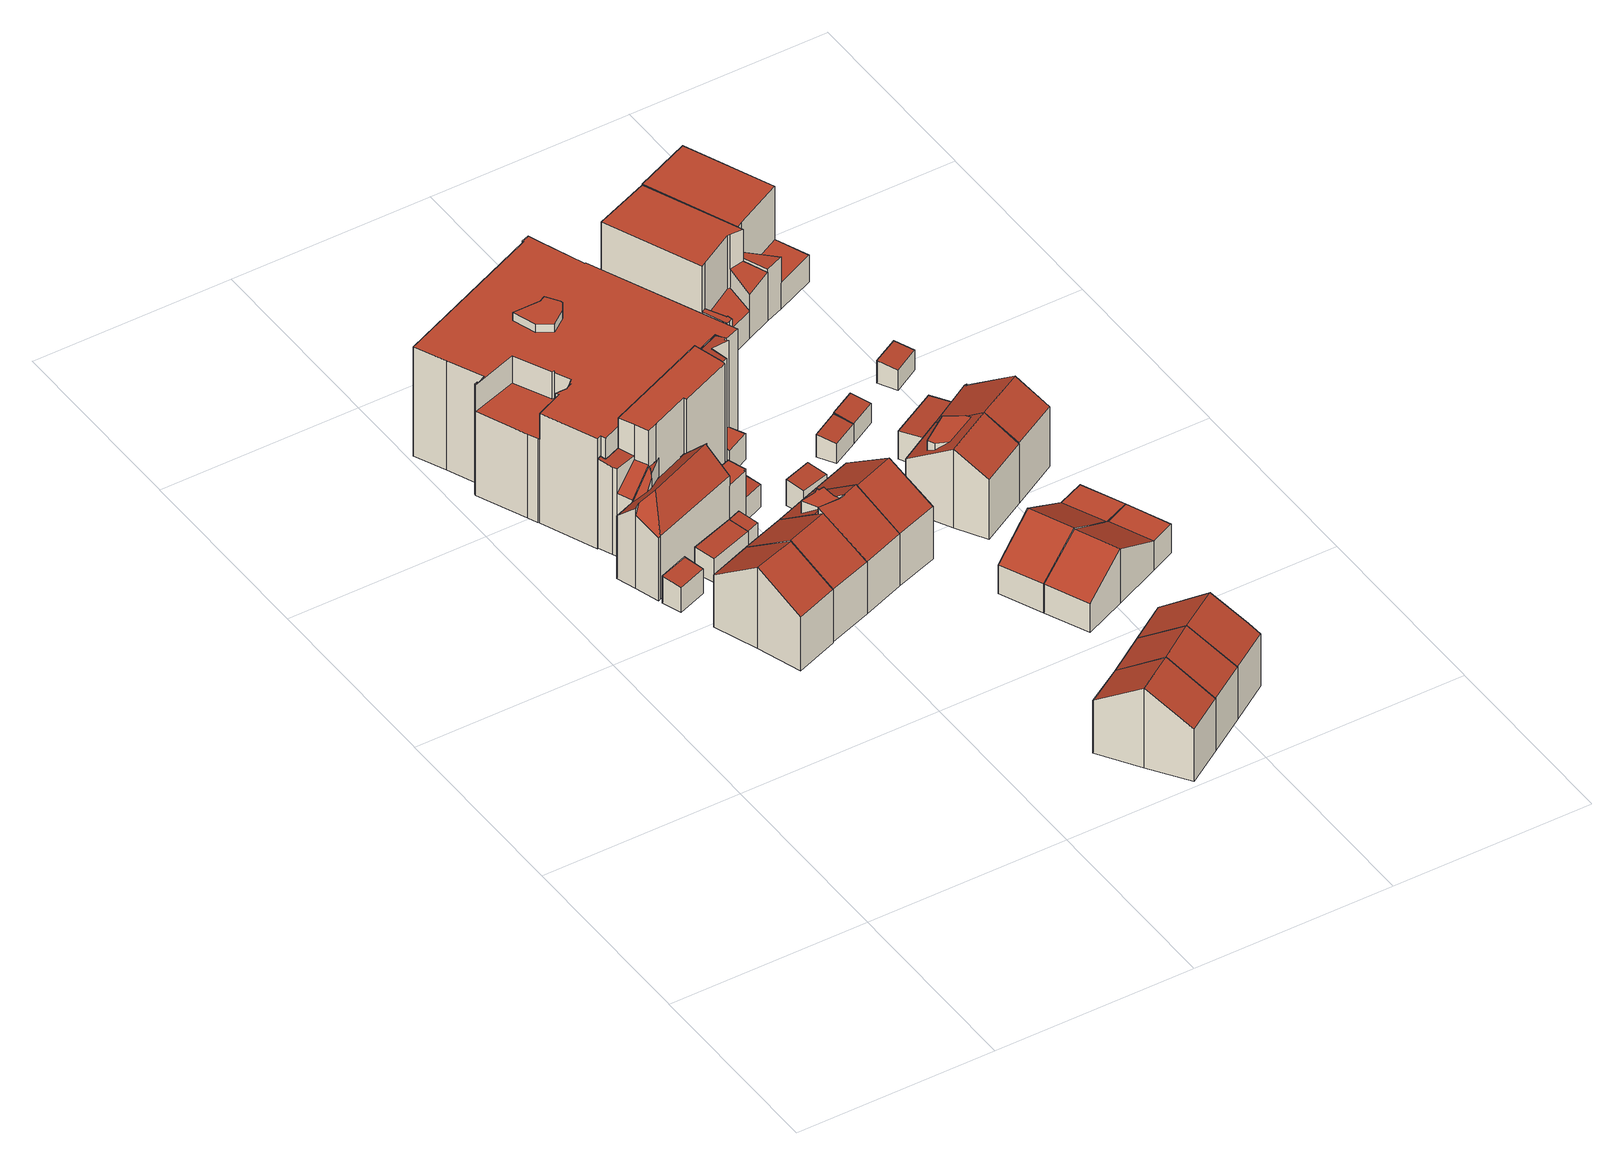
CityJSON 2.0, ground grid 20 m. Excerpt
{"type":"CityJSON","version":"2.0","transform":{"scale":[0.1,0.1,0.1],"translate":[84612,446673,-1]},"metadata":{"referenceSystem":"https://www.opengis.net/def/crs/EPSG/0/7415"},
"CityObjects":{
"building1":{"type":"Building","attributes":{"b3_dak_type":"horizontal","b3_h_dak_50p":2.84,"b3_h_dak_70p":2.93,"b3_h_dak_max":3.11,"b3_h_dak_min":2.55,"b3_h_maaiveld":-0.027,"b3_kas_warenhuis":false,"b3_mutatie_ahn3_ahn4":false,"b3_opp_buitenmuur":29.43,"b3_opp_dak_plat":0,"b3_opp_dak_schuin":6.21,"b3_opp_grond":6.12,"b3_opp_scheidingsmuur":0,"b3_reconstructie_onvolledig":false,"b3_rmse_lod12":0.132,"b3_rmse_lod13":0.132,"b3_rmse_lod22":0.0399,"b3_val3dity_lod12":"[]","b3_val3dity_lod13":"[]","b3_val3dity_lod22":"[]","b3_volume_lod12":18.17,"b3_volume_lod13":18.17,"b3_volume_lod22":17.81,"geconstateerd":false,"oorspronkelijkbouwjaar":1981,"status":"Pand in gebruik"},"children":["building1-1"]},
"building1-1":{"type":"BuildingPart","parents":["building1"],"geometry":[{"type":"Solid","lod":"2.2","boundaries":[[[[0,1,2,3]],[[4,0,3,5]],[[5,3,2,6]],[[6,2,1,7]],[[7,1,0,4]],[[7,4,5,6]]]],"semantics":{"surfaces":[{"type":"GroundSurface"},{"type":"WallSurface","on_footprint_edge":true},{"type":"RoofSurface"}],"values":[[0,1,1,1,1,2]]}}]},
"building2":{"type":"Building","attributes":{"b3_bag_bag_overlap":0,"b3_bouwlagen":3,"b3_dak_type":"slanted","b3_h_dak_50p":7.57,"b3_h_dak_70p":8.14,"b3_h_dak_max":9.09,"b3_h_dak_min":5.93,"b3_h_maaiveld":0.071,"b3_kas_warenhuis":false,"b3_mutatie_ahn3_ahn4":false,"b3_opp_buitenmuur":124.84,"b3_opp_dak_plat":0,"b3_opp_dak_schuin":51.35,"b3_opp_grond":42.89,"b3_opp_scheidingsmuur":68.39,"b3_reconstructie_onvolledig":false,"b3_rmse_lod12":1.04,"b3_rmse_lod13":1.04,"b3_rmse_lod22":0.0276,"b3_val3dity_lod12":"[]","b3_val3dity_lod13":"[]","b3_val3dity_lod22":"[]","b3_volume_lod12":345.01,"b3_volume_lod13":345.01,"b3_volume_lod22":319.09,"geconstateerd":false,"oorspronkelijkbouwjaar":1981,"status":"Pand in gebruik"},"children":["building2-1"]},
"building2-1":{"type":"BuildingPart","parents":["building2"],"geometry":[{"type":"Solid","lod":"2.2","boundaries":[[[[8,9,10,11,12,13]],[[14,11,10,15]],[[16,12,11,14]],[[17,8,13,18]],[[18,13,12,16]],[[19,9,8,17]],[[15,10,9,19]],[[19,17,18,16]],[[15,19,16,14]]]],"semantics":{"surfaces":[{"type":"GroundSurface"},{"type":"WallSurface","on_footprint_edge":true},{"type":"RoofSurface"}],"values":[[0,1,1,1,1,1,1,2,2]]}}]},
"building3":{"type":"Building","attributes":{"b3_bag_bag_overlap":0,"b3_dak_type":"horizontal","b3_h_dak_50p":2.93,"b3_h_dak_70p":2.99,"b3_h_dak_max":3.15,"b3_h_dak_min":2.62,"b3_h_maaiveld":0.206,"b3_kas_warenhuis":false,"b3_mutatie_ahn3_ahn4":false,"b3_opp_buitenmuur":30.9,"b3_opp_dak_plat":0,"b3_opp_dak_schuin":9.4,"b3_opp_grond":9.27,"b3_opp_scheidingsmuur":5.38,"b3_reconstructie_onvolledig":false,"b3_rmse_lod12":0.117,"b3_rmse_lod13":0.117,"b3_rmse_lod22":0.0341,"b3_val3dity_lod12":"[]","b3_val3dity_lod13":"[]","b3_val3dity_lod22":"[]","b3_volume_lod12":25.87,"b3_volume_lod13":25.87,"b3_volume_lod22":25.34,"geconstateerd":false,"oorspronkelijkbouwjaar":1981,"status":"Pand in gebruik"},"children":["building3-1"]},
"building3-1":{"type":"BuildingPart","parents":["building3"],"geometry":[{"type":"Solid","lod":"2.2","boundaries":[[[[20,21,22,23]],[[24,22,21,25]],[[26,23,22,24]],[[27,20,23,26]],[[25,21,20,27]],[[25,27,26,24]]]],"semantics":{"surfaces":[{"type":"GroundSurface"},{"type":"WallSurface","on_footprint_edge":true},{"type":"RoofSurface"}],"values":[[0,1,1,1,1,2]]}}]},
"building4":{"type":"Building","attributes":{"b3_bag_bag_overlap":0,"b3_bouwlagen":3,"b3_dak_type":"slanted","b3_h_dak_50p":8.06,"b3_h_dak_70p":8.54,"b3_h_dak_max":9.32,"b3_h_dak_min":2.54,"b3_h_maaiveld":-0.029,"b3_kas_warenhuis":false,"b3_mutatie_ahn3_ahn4":false,"b3_opp_buitenmuur":207.59,"b3_opp_dak_plat":6.29,"b3_opp_dak_schuin":69.65,"b3_opp_grond":55.91,"b3_opp_scheidingsmuur":59.97,"b3_reconstructie_onvolledig":false,"b3_rmse_lod12":1.95,"b3_rmse_lod13":1.11,"b3_rmse_lod22":0.137,"b3_val3dity_lod12":"[]","b3_val3dity_lod13":"[]","b3_val3dity_lod22":"[]","b3_volume_lod12":476,"b3_volume_lod13":455.23,"b3_volume_lod22":420.57,"geconstateerd":false,"oorspronkelijkbouwjaar":1900,"status":"Pand in gebruik"},"children":["building4-1"]},
"building4-1":{"type":"BuildingPart","parents":["building4"],"geometry":[{"type":"Solid","lod":"2.2","boundaries":[[[[28,29,30,31,32,33,34,35,36,37,38,39,40,41,42,43,44,45,46,47]],[[48,47,46,49]],[[50,32,31,51]],[[52,44,43,53]],[[54,45,44,52]],[[55,51,31,30,56]],[[49,46,45,54,57]],[[57,54,58]],[[59,41,40,60]],[[61,42,41,59]],[[62,38,37,63]],[[63,37,36,64]],[[60,40,39,65,66]],[[67,33,32,50]],[[66,65,64,68]],[[69,70,71]],[[72,28,47,48]],[[53,43,42,61,73]],[[56,30,29,74]],[[75,69,76]],[[77,78,34,33,67]],[[68,64,36,35,79]],[[65,39,38,62]],[[70,69,75,51,55]],[[79,35,34,78]],[[80,81,78,77]],[[74,29,28,72]],[[73,61,81,80]],[[53,82,58,54,52]],[[65,62,63,64]],[[70,55,56,74,71]],[[82,80,77,67,50,51,75,76,48,49,57,58]],[[74,72,48,76,69,71]],[[73,80,82,53]],[[81,61,59,60,66,68,79,78]]]],"semantics":{"surfaces":[{"type":"GroundSurface"},{"type":"WallSurface","on_footprint_edge":true},{"type":"WallSurface","on_footprint_edge":false},{"type":"RoofSurface"}],"values":[[0,1,1,1,1,1,1,2,1,1,1,1,1,1,2,2,1,1,1,2,1,1,1,2,1,2,1,2,3,3,3,3,3,3,3]]}}]},
"building5":{"type":"Building","attributes":{"b3_bag_bag_overlap":0,"b3_bouwlagen":3,"b3_dak_type":"slanted","b3_h_dak_50p":7.54,"b3_h_dak_70p":8.18,"b3_h_dak_max":9.08,"b3_h_dak_min":5.89,"b3_h_maaiveld":0.188,"b3_kas_warenhuis":false,"b3_mutatie_ahn3_ahn4":false,"b3_opp_buitenmuur":53.07,"b3_opp_dak_plat":0,"b3_opp_dak_schuin":51.39,"b3_opp_grond":42.9,"b3_opp_scheidingsmuur":136.67,"b3_reconstructie_onvolledig":false,"b3_rmse_lod12":1.02,"b3_rmse_lod13":1.02,"b3_rmse_lod22":0.0283,"b3_val3dity_lod12":"[]","b3_val3dity_lod13":"[]","b3_val3dity_lod22":"[]","b3_volume_lod12":340.25,"b3_volume_lod13":340.25,"b3_volume_lod22":313.79,"geconstateerd":false,"oorspronkelijkbouwjaar":1981,"status":"Pand in gebruik"},"children":["building5-1"]},
"building5-1":{"type":"BuildingPart","parents":["building5"],"geometry":[{"type":"Solid","lod":"2.2","boundaries":[[[[83,84,85,86,87,88]],[[15,86,85,89]],[[90,87,86,15]],[[91,83,88,17]],[[17,88,87,90]],[[89,85,84,92]],[[92,84,83,91]],[[89,92,90,15]],[[92,91,17,90]]]],"semantics":{"surfaces":[{"type":"GroundSurface"},{"type":"WallSurface","on_footprint_edge":true},{"type":"RoofSurface"}],"values":[[0,1,1,1,1,1,1,2,2]]}}]},
"building6":{"type":"Building","attributes":{"b3_bag_bag_overlap":0,"b3_dak_type":"horizontal","b3_h_dak_50p":2.93,"b3_h_dak_70p":2.99,"b3_h_dak_max":3.2,"b3_h_dak_min":2.79,"b3_h_maaiveld":0.223,"b3_kas_warenhuis":false,"b3_mutatie_ahn3_ahn4":false,"b3_opp_buitenmuur":13.23,"b3_opp_dak_plat":0,"b3_opp_dak_schuin":2.88,"b3_opp_grond":2.84,"b3_opp_scheidingsmuur":5.38,"b3_reconstructie_onvolledig":false,"b3_rmse_lod12":0.119,"b3_rmse_lod13":0.119,"b3_rmse_lod22":0.0457,"b3_val3dity_lod12":"[]","b3_val3dity_lod13":"[]","b3_val3dity_lod22":"[]","b3_volume_lod12":7.91,"b3_volume_lod13":7.91,"b3_volume_lod22":7.73,"geconstateerd":false,"oorspronkelijkbouwjaar":1981,"status":"Pand in gebruik"},"children":["building6-1"]},
"building6-1":{"type":"BuildingPart","parents":["building6"],"geometry":[{"type":"Solid","lod":"2.2","boundaries":[[[[93,94,21,20]],[[25,21,94,95]],[[27,20,21,25]],[[96,93,20,27]],[[95,94,93,96]],[[95,96,27,25]]]],"semantics":{"surfaces":[{"type":"GroundSurface"},{"type":"WallSurface","on_footprint_edge":true},{"type":"RoofSurface"}],"values":[[0,1,1,1,1,2]]}}]},
"building7":{"type":"Building","attributes":{"b3_bag_bag_overlap":0,"b3_bouwlagen":4,"b3_dak_type":"slanted","b3_h_dak_50p":13.12,"b3_h_dak_70p":13.13,"b3_h_dak_max":13.37,"b3_h_dak_min":2.74,"b3_h_maaiveld":0.141,"b3_kas_warenhuis":false,"b3_mutatie_ahn3_ahn4":false,"b3_opp_buitenmuur":237.88,"b3_opp_dak_plat":37,"b3_opp_dak_schuin":20.31,"b3_opp_grond":54.66,"b3_opp_scheidingsmuur":276.56,"b3_reconstructie_onvolledig":false,"b3_rmse_lod12":3.08,"b3_rmse_lod13":0.514,"b3_rmse_lod22":0.259,"b3_val3dity_lod12":"[]","b3_val3dity_lod13":"[]","b3_val3dity_lod22":"[]","b3_volume_lod12":710.31,"b3_volume_lod13":635.54,"b3_volume_lod22":630.47,"geconstateerd":false,"oorspronkelijkbouwjaar":2006,"status":"Pand in gebruik"},"children":["building7-1"]},
"building7-1":{"type":"BuildingPart","parents":["building7"],"geometry":[{"type":"Solid","lod":"2.2","boundaries":[[[[97,98,99,100,101,102,103,104,105,106,107,108,109,110,111,112,113,114,115,116,117]],[[118,98,97,119,120]],[[120,119,121,122]],[[123,104,103,124]],[[125,113,112,126]],[[127,114,113,125]],[[128,102,101,129]],[[130,105,104,123]],[[131,124,103,102,128]],[[129,101,100,132]],[[122,121,133,134]],[[126,112,111,135]],[[136,108,107,137]],[[138,109,108,136]],[[134,133,115,114,127]],[[139,106,105,130,140]],[[140,130,141,142]],[[137,107,106,139]],[[143,135,111,110,144,145]],[[132,100,99,146]],[[119,97,117,147]],[[147,117,116,148]],[[149,118,135,143]],[[146,99,98,118,149]],[[148,116,115,133]],[[144,110,109,138]],[[145,144,142,150]],[[150,142,141,124,131]],[[135,118,120,122,134,127,125,126]],[[148,133,121,119,147]],[[150,131,128,129,132,146,149,143,145]],[[142,144,138,136,137,139,140]],[[124,141,130,123]]]],"semantics":{"surfaces":[{"type":"GroundSurface"},{"type":"WallSurface","on_footprint_edge":true},{"type":"WallSurface","on_footprint_edge":false},{"type":"RoofSurface"}],"values":[[0,1,2,1,1,1,1,1,1,1,2,1,1,1,1,1,2,1,1,1,1,1,2,1,1,1,2,2,3,3,3,3,3]]}}]},
"building8":{"type":"Building","attributes":{"b3_bag_bag_overlap":0,"b3_bouwlagen":4,"b3_dak_type":"multiple horizontal","b3_h_dak_50p":12.18,"b3_h_dak_70p":12.21,"b3_h_dak_max":14.67,"b3_h_dak_min":2.91,"b3_h_maaiveld":-0.004,"b3_kas_warenhuis":false,"b3_mutatie_ahn3_ahn4":false,"b3_opp_buitenmuur":762.44,"b3_opp_dak_plat":407.54,"b3_opp_dak_schuin":6.47,"b3_opp_grond":401.85,"b3_opp_scheidingsmuur":343.03,"b3_reconstructie_onvolledig":false,"b3_rmse_lod12":2.25,"b3_rmse_lod13":0.853,"b3_rmse_lod22":0.231,"b3_val3dity_lod12":"[]","b3_val3dity_lod13":"[]","b3_val3dity_lod22":"[]","b3_volume_lod12":4906.71,"b3_volume_lod13":4665.18,"b3_volume_lod22":4548.63,"geconstateerd":false,"oorspronkelijkbouwjaar":2006,"status":"Pand in gebruik"},"children":["building8-1"]},
"building8-1":{"type":"BuildingPart","parents":["building8"],"geometry":[{"type":"Solid","lod":"2.2","boundaries":[[[[151,152,153,154,155,156,157,158,159,160,161,162,163,164,165,166,167,168,169,170,171,172,173,174,175,176,177,178,179,180,181]],[[182,167,166,183]],[[184,160,159,185]],[[185,159,158,186]],[[187,168,167,182]],[[188,189,190,191]],[[192,193,194,195]],[[196,156,155,197]],[[183,166,165,198]],[[195,194,199,200,201]],[[202,180,179,203]],[[204,205,181,180,202]],[[201,200,173,172,206]],[[207,208,175,174,209]],[[210,169,168,187]],[[211,170,169,210]],[[212,163,162,213]],[[214,215,161,160,184]],[[216,217,218]],[[219,220,218]],[[221,217,216,222,223]],[[217,221,224]],[[225,226,227]],[[228,229,230,231]],[[232,220,219,226,225]],[[233,153,152,234,235]],[[235,234,236,237]],[[213,162,161,215]],[[223,222,238,239]],[[239,238,215,214]],[[240,241,229,228]],[[242,154,153,233]],[[198,165,164,189,188]],[[243,244,199,194]],[[245,246,244,243]],[[247,242,193,192]],[[248,249,250,251]],[[252,253,249,248]],[[254,255,256,257]],[[257,256,205,204]],[[258,151,181,205]],[[259,178,177,260,261]],[[203,179,178,259]],[[261,260,255,254]],[[262,263,264,265]],[[191,190,263,262]],[[266,267,268,269]],[[265,264,220,232]],[[197,155,154,242,247]],[[269,268,241,240]],[[270,271,272,246,245]],[[246,272,273,274]],[[251,250,271,270]],[[275,276,253,252]],[[277,278,276,275]],[[279,280,278,277]],[[237,236,280,279]],[[281,282,283,284]],[[284,283,285,286]],[[286,285,267,266]],[[287,157,156,196]],[[186,158,157,287]],[[231,230,282,281]],[[209,174,173,200]],[[274,273,208,207]],[[288,176,175,208]],[[260,177,176,288]],[[206,172,171,289]],[[289,171,170,211]],[[234,152,151,258]],[[189,164,163,212]],[[226,219,218,217,224,227]],[[261,254,257,204,202,203,259]],[[237,279,277,275,252,248,251,270,245,243,194,193,242,233,235]],[[231,281,284,286,266,269,240,228]],[[274,207,209,200,199,244,246]],[[289,211,210,187,182,183,198,188,191,262,265,232,225,227,224,221,223,239,214,184,185,186,287,196,197,247,192,195,201,206],[282,230,229,241,268,267,285,283]],[[234,258,205,256,255,260,288,208,273,272,271,250,249,253,276,278,280,236]],[[189,212,213,215,238,222,216,218,220,264,263,190]]]],"semantics":{"surfaces":[{"type":"GroundSurface"},{"type":"WallSurface","on_footprint_edge":true},{"type":"WallSurface","on_footprint_edge":false},{"type":"RoofSurface"}],"values":[[0,1,1,1,1,2,2,1,1,2,1,1,1,1,1,1,1,1,2,2,2,2,2,2,2,1,2,1,2,2,2,1,1,2,2,2,2,2,2,2,1,1,1,2,2,2,2,2,1,2,2,2,2,2,2,2,2,2,2,2,1,1,2,1,2,1,1,1,1,1,1,3,3,3,3,3,3,3,3]]}}]},
"building9":{"type":"Building","attributes":{"b3_bag_bag_overlap":0,"b3_bouwlagen":3,"b3_dak_type":"slanted","b3_h_dak_50p":7.76,"b3_h_dak_70p":8.46,"b3_h_dak_max":9.08,"b3_h_dak_min":5.94,"b3_h_maaiveld":0.182,"b3_kas_warenhuis":false,"b3_mutatie_ahn3_ahn4":false,"b3_opp_buitenmuur":61.78,"b3_opp_dak_plat":5.97,"b3_opp_dak_schuin":51.14,"b3_opp_grond":42.9,"b3_opp_scheidingsmuur":136.28,"b3_reconstructie_onvolledig":false,"b3_rmse_lod12":1.19,"b3_rmse_lod13":1.19,"b3_rmse_lod22":0.0677,"b3_val3dity_lod12":"[]","b3_val3dity_lod13":"[]","b3_val3dity_lod22":"[]","b3_volume_lod12":354.42,"b3_volume_lod13":354.42,"b3_volume_lod22":316.72,"geconstateerd":false,"oorspronkelijkbouwjaar":1981,"status":"Pand in gebruik"},"children":["building9-1"]},
"building9-1":{"type":"BuildingPart","parents":["building9"],"geometry":[{"type":"Solid","lod":"2.2","boundaries":[[[[85,290,291,83,292,293,294]],[[89,85,294,295]],[[295,294,293,296]],[[297,292,83,91]],[[298,299,300,301]],[[302,303,299,298]],[[91,83,291,304]],[[296,293,292,297]],[[301,300,305,306]],[[306,305,307,308]],[[308,307,309]],[[310,311,312]],[[313,314,312]],[[304,291,290,315]],[[311,310,303,302]],[[316,317,315,318]],[[314,313,317,316]],[[318,315,290,85,89]],[[303,310,312,314,296,297,91,304,309,307,305,300,299]],[[317,313,312,311,302,298,301,306,308,309,304,315]],[[318,89,295,296,314,316]]]],"semantics":{"surfaces":[{"type":"GroundSurface"},{"type":"WallSurface","on_footprint_edge":true},{"type":"WallSurface","on_footprint_edge":false},{"type":"RoofSurface"}],"values":[[0,1,1,1,2,2,1,1,2,2,2,2,2,1,2,2,2,1,3,3,3]]}}]},
"building10":{"type":"Building","attributes":{"b3_bag_bag_overlap":0,"b3_bouwlagen":3,"b3_dak_type":"slanted","b3_h_dak_50p":7.57,"b3_h_dak_70p":8.15,"b3_h_dak_max":9.03,"b3_h_dak_min":5.94,"b3_h_maaiveld":0.228,"b3_kas_warenhuis":false,"b3_mutatie_ahn3_ahn4":false,"b3_opp_buitenmuur":51.74,"b3_opp_dak_plat":0,"b3_opp_dak_schuin":50.25,"b3_opp_grond":42.1,"b3_opp_scheidingsmuur":135.78,"b3_reconstructie_onvolledig":false,"b3_rmse_lod12":1.02,"b3_rmse_lod13":1.02,"b3_rmse_lod22":0.0243,"b3_val3dity_lod12":"[]","b3_val3dity_lod13":"[]","b3_val3dity_lod22":"[]","b3_volume_lod12":331.34,"b3_volume_lod13":331.34,"b3_volume_lod22":305.72,"geconstateerd":false,"oorspronkelijkbouwjaar":1981,"status":"Pand in gebruik"},"children":["building10-1"]},
"building10-1":{"type":"BuildingPart","parents":["building10"],"geometry":[{"type":"Solid","lod":"2.2","boundaries":[[[[319,320,321,322,323,324]],[[325,321,320,326]],[[327,322,321,325]],[[328,324,323,329]],[[329,323,322,327]],[[330,319,324,328]],[[326,320,319,330]],[[330,328,329,327]],[[326,330,327,325]]]],"semantics":{"surfaces":[{"type":"GroundSurface"},{"type":"WallSurface","on_footprint_edge":true},{"type":"RoofSurface"}],"values":[[0,1,1,1,1,1,1,2,2]]}}]},
"building11":{"type":"Building","attributes":{"b3_bag_bag_overlap":0,"b3_bouwlagen":3,"b3_dak_type":"slanted","b3_h_dak_50p":7.55,"b3_h_dak_70p":8.17,"b3_h_dak_max":9.03,"b3_h_dak_min":5.93,"b3_h_maaiveld":0.23,"b3_kas_warenhuis":false,"b3_mutatie_ahn3_ahn4":false,"b3_opp_buitenmuur":51.74,"b3_opp_dak_plat":0,"b3_opp_dak_schuin":50.24,"b3_opp_grond":42.1,"b3_opp_scheidingsmuur":135.71,"b3_reconstructie_onvolledig":false,"b3_rmse_lod12":1.01,"b3_rmse_lod13":1.01,"b3_rmse_lod22":0.0244,"b3_val3dity_lod12":"[]","b3_val3dity_lod13":"[]","b3_val3dity_lod22":"[]","b3_volume_lod12":330.17,"b3_volume_lod13":330.17,"b3_volume_lod22":305.59,"geconstateerd":false,"oorspronkelijkbouwjaar":1981,"status":"Pand in gebruik"},"children":["building11-1"]},
"building11-1":{"type":"BuildingPart","parents":["building11"],"geometry":[{"type":"Solid","lod":"2.2","boundaries":[[[[331,332,333,320,319,324]],[[326,320,333,334]],[[330,319,320,326]],[[335,331,324,328]],[[328,324,319,330]],[[336,332,331,335]],[[334,333,332,336]],[[336,335,328,330]],[[334,336,330,326]]]],"semantics":{"surfaces":[{"type":"GroundSurface"},{"type":"WallSurface","on_footprint_edge":true},{"type":"RoofSurface"}],"values":[[0,1,1,1,1,1,1,2,2]]}}]},
"building12":{"type":"Building","attributes":{"b3_bag_bag_overlap":0,"b3_bouwlagen":3,"b3_dak_type":"slanted","b3_h_dak_50p":7.56,"b3_h_dak_70p":8.19,"b3_h_dak_max":9.05,"b3_h_dak_min":5.89,"b3_h_maaiveld":0.221,"b3_kas_warenhuis":false,"b3_mutatie_ahn3_ahn4":false,"b3_opp_buitenmuur":120.8,"b3_opp_dak_plat":0,"b3_opp_dak_schuin":51.52,"b3_opp_grond":43,"b3_opp_scheidingsmuur":68,"b3_reconstructie_onvolledig":false,"b3_rmse_lod12":1.04,"b3_rmse_lod13":1.04,"b3_rmse_lod22":0.0275,"b3_val3dity_lod12":"[]","b3_val3dity_lod13":"[]","b3_val3dity_lod22":"[]","b3_volume_lod12":338.7,"b3_volume_lod13":338.7,"b3_volume_lod22":312.88,"geconstateerd":false,"oorspronkelijkbouwjaar":1981,"status":"Pand in gebruik"},"children":["building12-1"]},
"building12-1":{"type":"BuildingPart","parents":["building12"],"geometry":[{"type":"Solid","lod":"2.2","boundaries":[[[[337,338,339,294,340,292]],[[295,294,339,341]],[[341,339,338,342]],[[343,337,292,297]],[[344,340,294,295]],[[297,292,340,344]],[[342,338,337,343]],[[344,295,341,342]],[[342,343,297,344]]]],"semantics":{"surfaces":[{"type":"GroundSurface"},{"type":"WallSurface","on_footprint_edge":true},{"type":"RoofSurface"}],"values":[[0,1,1,1,1,1,1,2,2]]}}]},
"building13":{"type":"Building","attributes":{"b3_dak_type":"horizontal","b3_h_dak_50p":2.87,"b3_h_dak_70p":2.93,"b3_h_dak_max":3.06,"b3_h_dak_min":2.71,"b3_h_maaiveld":0.199,"b3_kas_warenhuis":false,"b3_mutatie_ahn3_ahn4":false,"b3_opp_buitenmuur":26.92,"b3_opp_dak_plat":0,"b3_opp_dak_schuin":6.01,"b3_opp_grond":5.94,"b3_opp_scheidingsmuur":0,"b3_reconstructie_onvolledig":false,"b3_rmse_lod12":0.111,"b3_rmse_lod13":0.111,"b3_rmse_lod22":0.027,"b3_val3dity_lod12":"[]","b3_val3dity_lod13":"[]","b3_val3dity_lod22":"[]","b3_volume_lod12":16.35,"b3_volume_lod13":16.35,"b3_volume_lod22":16.06,"geconstateerd":false,"oorspronkelijkbouwjaar":1981,"status":"Pand in gebruik"},"children":["building13-1"]},
"building13-1":{"type":"BuildingPart","parents":["building13"],"geometry":[{"type":"Solid","lod":"2.2","boundaries":[[[[345,346,347,348]],[[349,345,348,350]],[[350,348,347,351]],[[351,347,346,352]],[[352,346,345,349]],[[352,349,350,351]]]],"semantics":{"surfaces":[{"type":"GroundSurface"},{"type":"WallSurface","on_footprint_edge":true},{"type":"RoofSurface"}],"values":[[0,1,1,1,1,2]]}}]},
"building14":{"type":"Building","attributes":{"b3_bag_bag_overlap":0,"b3_bouwlagen":3,"b3_dak_type":"slanted","b3_h_dak_50p":7.55,"b3_h_dak_70p":8.14,"b3_h_dak_max":9.03,"b3_h_dak_min":5.89,"b3_h_maaiveld":0.239,"b3_kas_warenhuis":false,"b3_mutatie_ahn3_ahn4":false,"b3_opp_buitenmuur":63.75,"b3_opp_dak_plat":0,"b3_opp_dak_schuin":52.46,"b3_opp_grond":43.9,"b3_opp_scheidingsmuur":125.3,"b3_reconstructie_onvolledig":false,"b3_rmse_lod12":1.03,"b3_rmse_lod13":1.03,"b3_rmse_lod22":0.0264,"b3_val3dity_lod12":"[]","b3_val3dity_lod13":"[]","b3_val3dity_lod22":"[]","b3_volume_lod12":345.18,"b3_volume_lod13":345.18,"b3_volume_lod22":318.15,"geconstateerd":false,"oorspronkelijkbouwjaar":1981,"status":"Pand in gebruik"},"children":["building14-1"]},
"building14-1":{"type":"BuildingPart","parents":["building14"],"geometry":[{"type":"Solid","lod":"2.2","boundaries":[[[[332,331,353,354,355,356,333]],[[334,333,356,357]],[[357,356,355,358]],[[335,331,332,336]],[[359,353,331,335]],[[336,332,333,334]],[[360,354,353,359]],[[358,355,354,360]],[[360,359,335,336]],[[358,360,336,334,357]]]],"semantics":{"surfaces":[{"type":"GroundSurface"},{"type":"WallSurface","on_footprint_edge":true},{"type":"RoofSurface"}],"values":[[0,1,1,1,1,1,1,1,2,2]]}}]},
"building15":{"type":"Building","attributes":{"b3_bag_bag_overlap":0,"b3_dak_type":"horizontal","b3_h_dak_50p":2.67,"b3_h_dak_70p":2.76,"b3_h_dak_max":2.88,"b3_h_dak_min":2.44,"b3_h_maaiveld":0.315,"b3_kas_warenhuis":false,"b3_mutatie_ahn3_ahn4":false,"b3_opp_buitenmuur":18.93,"b3_opp_dak_plat":0,"b3_opp_dak_schuin":6.1,"b3_opp_grond":6.03,"b3_opp_scheidingsmuur":4.7,"b3_reconstructie_onvolledig":false,"b3_rmse_lod12":0.12,"b3_rmse_lod13":0.12,"b3_rmse_lod22":0.0441,"b3_val3dity_lod12":"[]","b3_val3dity_lod13":"[]","b3_val3dity_lod22":"[]","b3_volume_lod12":14.58,"b3_volume_lod13":14.58,"b3_volume_lod22":14.21,"geconstateerd":false,"oorspronkelijkbouwjaar":1981,"status":"Pand in gebruik"},"children":["building15-1"]},
"building15-1":{"type":"BuildingPart","parents":["building15"],"geometry":[{"type":"Solid","lod":"2.2","boundaries":[[[[361,362,363,364]],[[365,363,362,366]],[[367,364,363,365]],[[368,361,364,367]],[[366,362,361,368]],[[366,368,367,365]]]],"semantics":{"surfaces":[{"type":"GroundSurface"},{"type":"WallSurface","on_footprint_edge":true},{"type":"RoofSurface"}],"values":[[0,1,1,1,1,2]]}}]},
"building16":{"type":"Building","attributes":{"b3_bag_bag_overlap":0,"b3_bouwlagen":2,"b3_dak_type":"slanted","b3_h_dak_50p":4.45,"b3_h_dak_70p":5.18,"b3_h_dak_max":6.43,"b3_h_dak_min":3.27,"b3_h_maaiveld":0.212,"b3_kas_warenhuis":false,"b3_mutatie_ahn3_ahn4":false,"b3_opp_buitenmuur":84.62,"b3_opp_dak_plat":13.07,"b3_opp_dak_schuin":53.36,"b3_opp_grond":58.58,"b3_opp_scheidingsmuur":54.15,"b3_reconstructie_onvolledig":false,"b3_rmse_lod12":1.2,"b3_rmse_lod13":1.2,"b3_rmse_lod22":0.0349,"b3_val3dity_lod12":"[]","b3_val3dity_lod13":"[]","b3_val3dity_lod22":"[]","b3_volume_lod12":294.61,"b3_volume_lod13":294.61,"b3_volume_lod22":254.09,"geconstateerd":false,"oorspronkelijkbouwjaar":1982,"status":"Pand in gebruik"},"children":["building16-1"]},
"building16-1":{"type":"BuildingPart","parents":["building16"],"geometry":[{"type":"Solid","lod":"2.2","boundaries":[[[[369,370,371,372,373,374,375,376]],[[377,376,375,378]],[[378,375,374,379]],[[380,372,371,381]],[[381,371,370,382]],[[383,373,372,380]],[[384,369,376,377]],[[379,374,373,383]],[[382,370,369,384]],[[382,383,380,381]],[[379,384,377,378]],[[382,384,379,383]]]],"semantics":{"surfaces":[{"type":"GroundSurface"},{"type":"WallSurface","on_footprint_edge":true},{"type":"RoofSurface"}],"values":[[0,1,1,1,1,1,1,1,1,2,2,2]]}}]},
"building17":{"type":"Building","attributes":{"b3_bag_bag_overlap":0,"b3_bouwlagen":3,"b3_dak_type":"slanted","b3_h_dak_50p":8.22,"b3_h_dak_70p":8.31,"b3_h_dak_max":9.04,"b3_h_dak_min":5.97,"b3_h_maaiveld":0.279,"b3_kas_warenhuis":false,"b3_mutatie_ahn3_ahn4":false,"b3_opp_buitenmuur":134.43,"b3_opp_dak_plat":7.72,"b3_opp_dak_schuin":51.9,"b3_opp_grond":43.71,"b3_opp_scheidingsmuur":59.25,"b3_reconstructie_onvolledig":false,"b3_rmse_lod12":0.938,"b3_rmse_lod13":0.938,"b3_rmse_lod22":0.072,"b3_val3dity_lod12":"[]","b3_val3dity_lod13":"[]","b3_val3dity_lod22":"[]","b3_volume_lod12":351.08,"b3_volume_lod13":351.08,"b3_volume_lod22":329.36,"geconstateerd":false,"oorspronkelijkbouwjaar":1981,"status":"Pand in gebruik"},"children":["building17-1"]},
"building17-1":{"type":"BuildingPart","parents":["building17"],"geometry":[{"type":"Solid","lod":"2.2","boundaries":[[[[385,386,387,388,389,390]],[[391,388,387,392]],[[393,385,390,394]],[[395,389,388,391]],[[394,390,389,395]],[[396,397,398,399]],[[392,387,386,400]],[[400,386,385,393]],[[401,402,397,396]],[[402,401,403]],[[399,398,404,405]],[[405,404,406]],[[395,400,393,394],[406,404,398,397,402,403]],[[405,406,403,401,396,399]],[[400,395,391,392]]]],"semantics":{"surfaces":[{"type":"GroundSurface"},{"type":"WallSurface","on_footprint_edge":true},{"type":"WallSurface","on_footprint_edge":false},{"type":"RoofSurface"}],"values":[[0,1,1,1,1,2,1,1,2,2,2,2,3,3,3]]}}]},
"building18":{"type":"Building","attributes":{"b3_bag_bag_overlap":0,"b3_bouwlagen":2,"b3_dak_type":"slanted","b3_h_dak_50p":4.4,"b3_h_dak_70p":5.2,"b3_h_dak_max":6.44,"b3_h_dak_min":3.16,"b3_h_maaiveld":0.227,"b3_kas_warenhuis":false,"b3_mutatie_ahn3_ahn4":false,"b3_opp_buitenmuur":84.12,"b3_opp_dak_plat":12.38,"b3_opp_dak_schuin":53.83,"b3_opp_grond":58.56,"b3_opp_scheidingsmuur":54.15,"b3_reconstructie_onvolledig":false,"b3_rmse_lod12":1.2,"b3_rmse_lod13":1.2,"b3_rmse_lod22":0.0499,"b3_val3dity_lod12":"[]","b3_val3dity_lod13":"[]","b3_val3dity_lod22":"[]","b3_volume_lod12":292.09,"b3_volume_lod13":292.09,"b3_volume_lod22":253.33,"geconstateerd":false,"oorspronkelijkbouwjaar":1982,"status":"Pand in gebruik"},"children":["building18-1"]},
"building18-1":{"type":"BuildingPart","parents":["building18"],"geometry":[{"type":"Solid","lod":"2.2","boundaries":[[[[370,407,376,408,409,410,411,371]],[[412,409,408,413]],[[414,370,371,381]],[[381,371,411,415]],[[415,411,410,416]],[[413,408,376,377]],[[377,376,407,417]],[[416,410,409,412]],[[417,407,370,414]],[[415,416,414,381]],[[417,412,413,377]],[[417,414,416,412]]]],"semantics":{"surfaces":[{"type":"GroundSurface"},{"type":"WallSurface","on_footprint_edge":true},{"type":"RoofSurface"}],"values":[[0,1,1,1,1,1,1,1,1,2,2,2]]}}]},
"building19":{"type":"Building","attributes":{"b3_bag_bag_overlap":0,"b3_dak_type":"horizontal","b3_h_dak_50p":2.69,"b3_h_dak_70p":2.75,"b3_h_dak_max":2.9,"b3_h_dak_min":2.48,"b3_h_maaiveld":0.335,"b3_kas_warenhuis":false,"b3_mutatie_ahn3_ahn4":false,"b3_opp_buitenmuur":18.89,"b3_opp_dak_plat":0,"b3_opp_dak_schuin":6.1,"b3_opp_grond":6.02,"b3_opp_scheidingsmuur":4.7,"b3_reconstructie_onvolledig":false,"b3_rmse_lod12":0.121,"b3_rmse_lod13":0.121,"b3_rmse_lod22":0.0254,"b3_val3dity_lod12":"[]","b3_val3dity_lod13":"[]","b3_val3dity_lod22":"[]","b3_volume_lod12":14.57,"b3_volume_lod13":14.57,"b3_volume_lod22":14.18,"geconstateerd":false,"oorspronkelijkbouwjaar":1981,"status":"Pand in gebruik"},"children":["building19-1"]},
"building19-1":{"type":"BuildingPart","parents":["building19"],"geometry":[{"type":"Solid","lod":"2.2","boundaries":[[[[418,419,362,361]],[[366,362,419,420]],[[421,361,362,366]],[[422,418,361,421]],[[420,419,418,422]],[[420,422,421,366]]]],"semantics":{"surfaces":[{"type":"GroundSurface"},{"type":"WallSurface","on_footprint_edge":true},{"type":"RoofSurface"}],"values":[[0,1,1,1,1,2]]}}]},
"building20":{"type":"Building","attributes":{"b3_bag_bag_overlap":0,"b3_bouwlagen":3,"b3_dak_type":"multiple horizontal","b3_h_dak_50p":9.16,"b3_h_dak_70p":9.19,"b3_h_dak_max":9.41,"b3_h_dak_min":3.16,"b3_h_maaiveld":0.23,"b3_kas_warenhuis":false,"b3_mutatie_ahn3_ahn4":false,"b3_opp_buitenmuur":227.9,"b3_opp_dak_plat":72.02,"b3_opp_dak_schuin":7.11,"b3_opp_grond":79.31,"b3_opp_scheidingsmuur":105.17,"b3_reconstructie_onvolledig":false,"b3_rmse_lod12":2.95,"b3_rmse_lod13":0.62,"b3_rmse_lod22":0.226,"b3_val3dity_lod12":"[]","b3_val3dity_lod13":"[]","b3_val3dity_lod22":"[]","b3_volume_lod12":711.28,"b3_volume_lod13":625.78,"b3_volume_lod22":620.69,"geconstateerd":false,"oorspronkelijkbouwjaar":2006,"status":"Pand in gebruik"},"children":["building20-1"]},
"building20-1":{"type":"BuildingPart","parents":["building20"],"geometry":[{"type":"Solid","lod":"2.2","boundaries":[[[[423,424,425,426,427,428,429,430,431]],[[432,428,427,433]],[[434,435,429,428,432]],[[436,437,435,434]],[[433,427,426,438,439]],[[440,424,423,441,442]],[[443,430,429,435]],[[444,425,424,440]],[[445,446,431,430,443]],[[441,423,431,446]],[[437,447,446,445]],[[442,441,448,449]],[[450,451,447,437,436]],[[449,448,452,453]],[[453,452,454,455]],[[438,426,425,444]],[[439,438,455,456]],[[456,455,454,451,450]],[[437,445,443,435]],[[456,450,436,434,432,433,439]],[[455,438,444,440,442,449,453]],[[451,454,452,448,441,446,447]]]],"semantics":{"surfaces":[{"type":"GroundSurface"},{"type":"WallSurface","on_footprint_edge":true},{"type":"WallSurface","on_footprint_edge":false},{"type":"RoofSurface"}],"values":[[0,1,1,2,1,1,1,1,1,1,2,2,2,2,2,1,2,2,3,3,3,3]]}}]},
"building21":{"type":"Building","attributes":{"b3_bag_bag_overlap":0,"b3_bouwlagen":3,"b3_dak_type":"slanted","b3_h_dak_50p":7.26,"b3_h_dak_70p":7.99,"b3_h_dak_max":9.08,"b3_h_dak_min":3.24,"b3_h_maaiveld":0.321,"b3_kas_warenhuis":false,"b3_mutatie_ahn3_ahn4":false,"b3_opp_buitenmuur":91.21,"b3_opp_dak_plat":0,"b3_opp_dak_schuin":71.79,"b3_opp_grond":63.56,"b3_opp_scheidingsmuur":119.19,"b3_reconstructie_onvolledig":false,"b3_rmse_lod12":2.41,"b3_rmse_lod13":0.896,"b3_rmse_lod22":0.0564,"b3_val3dity_lod12":"[]","b3_val3dity_lod13":"[]","b3_val3dity_lod22":"[]","b3_volume_lod12":483.47,"b3_volume_lod13":413.42,"b3_volume_lod22":389.41,"geconstateerd":false,"oorspronkelijkbouwjaar":1981,"status":"Pand in gebruik"},"children":["building21-1"]},
"building21-1":{"type":"BuildingPart","parents":["building21"],"geometry":[{"type":"Solid","lod":"2.2","boundaries":[[[[387,386,385,457,458,459,460,461,462,463,464]],[[465,387,464,466]],[[466,464,463,467]],[[468,462,461,469]],[[469,461,460,470,471]],[[393,385,386,400]],[[467,463,462,468]],[[472,458,457,473]],[[471,470,473,474]],[[475,459,458,472]],[[470,460,459,475]],[[474,457,385,393]],[[473,457,474]],[[400,386,387,465]],[[470,475,472,473]],[[474,393,400,467,468,469,471]],[[400,465,466,467]]]],"semantics":{"surfaces":[{"type":"GroundSurface"},{"type":"WallSurface","on_footprint_edge":true},{"type":"WallSurface","on_footprint_edge":false},{"type":"RoofSurface"}],"values":[[0,1,1,1,1,1,1,1,2,1,1,1,1,1,3,3,3]]}}]},
"building22":{"type":"Building","attributes":{"b3_bag_bag_overlap":0,"b3_dak_type":"horizontal","b3_h_dak_50p":2.73,"b3_h_dak_70p":2.79,"b3_h_dak_max":2.93,"b3_h_dak_min":2.55,"b3_h_maaiveld":0.406,"b3_kas_warenhuis":false,"b3_mutatie_ahn3_ahn4":false,"b3_opp_buitenmuur":18.63,"b3_opp_dak_plat":0,"b3_opp_dak_schuin":6.09,"b3_opp_grond":6,"b3_opp_scheidingsmuur":4.64,"b3_reconstructie_onvolledig":false,"b3_rmse_lod12":0.116,"b3_rmse_lod13":0.116,"b3_rmse_lod22":0.0128,"b3_val3dity_lod12":"[]","b3_val3dity_lod13":"[]","b3_val3dity_lod22":"[]","b3_volume_lod12":14.31,"b3_volume_lod13":14.31,"b3_volume_lod22":13.95,"geconstateerd":false,"oorspronkelijkbouwjaar":1981,"status":"Pand in gebruik"},"children":["building22-1"]},
"building22-1":{"type":"BuildingPart","parents":["building22"],"geometry":[{"type":"Solid","lod":"2.2","boundaries":[[[[476,477,478,479]],[[480,476,479,481]],[[481,479,478,482]],[[482,478,477,483]],[[483,477,476,480]],[[483,480,481,482]]]],"semantics":{"surfaces":[{"type":"GroundSurface"},{"type":"WallSurface","on_footprint_edge":true},{"type":"RoofSurface"}],"values":[[0,1,1,1,1,2]]}}]},
"building23":{"type":"Building","attributes":{"b3_bag_bag_overlap":0,"b3_bouwlagen":3,"b3_dak_type":"multiple horizontal","b3_h_dak_50p":9.17,"b3_h_dak_70p":9.23,"b3_h_dak_max":9.45,"b3_h_dak_min":3.09,"b3_h_maaiveld":0.205,"b3_kas_warenhuis":false,"b3_mutatie_ahn3_ahn4":false,"b3_opp_buitenmuur":124.96,"b3_opp_dak_plat":79.26,"b3_opp_dak_schuin":0,"b3_opp_grond":79.26,"b3_opp_scheidingsmuur":200.75,"b3_reconstructie_onvolledig":false,"b3_rmse_lod12":2.39,"b3_rmse_lod13":0.518,"b3_rmse_lod22":0.188,"b3_val3dity_lod12":"[]","b3_val3dity_lod13":"[]","b3_val3dity_lod22":"[]","b3_volume_lod12":715.97,"b3_volume_lod13":615.28,"b3_volume_lod22":602.23,"geconstateerd":false,"oorspronkelijkbouwjaar":2006,"status":"Pand in gebruik"},"children":["building23-1"]},
"building23-1":{"type":"BuildingPart","parents":["building23"],"geometry":[{"type":"Solid","lod":"2.2","boundaries":[[[[484,485,486,430,487,428,488]],[[489,486,485,490]],[[491,430,486,489,492]],[[493,488,428,494]],[[495,487,430,491]],[[494,428,487,495,496]],[[497,498,484,488,493]],[[496,495,499,500]],[[492,489,501,499]],[[490,485,484,498]],[[500,499,501,498,497]],[[492,499,495,491]],[[498,501,489,490]],[[500,497,493,494,496]]]],"semantics":{"surfaces":[{"type":"GroundSurface"},{"type":"WallSurface","on_footprint_edge":true},{"type":"WallSurface","on_footprint_edge":false},{"type":"RoofSurface"}],"values":[[0,1,1,1,1,1,1,2,2,1,2,3,3,3]]}}]}
},
"vertices":[
[86,427,10],[79,446,10],[108,456,10],[115,438,10],[86,427,37],[115,438,37],[108,456,41],[79,446,40],
[141,411,11],[157,366,11],[172,323,11],[129,307,11],[114,351,11],[98,395,11],[129,307,70],[172,323,70],[114,351,101],[141,411,69],[98,395,69],[157,366,100],
[166,477,12],[173,458,12],[129,443,12],[122,462,12],[129,443,38],[173,458,38],[122,462,41],[166,477,41],
[85,502,10],[106,511,10],[117,515,10],[122,518,10],[155,531,10],[156,528,10],[164,509,10],[165,507,10],[190,516,10],[210,524,10],[217,507,10],[196,498,10],[194,497,10],[195,496,10],[173,487,10],[80,451,10],[78,450,10],[70,474,10],[64,494,10],[84,502,10],[84,502,79],[64,494,79],[155,531,80],[122,518,80],[78,450,79],[80,451,80],[70,474,91],[122,518,101],[117,515,101],[70,474,99],[77,480,97],[195,496,68],[194,497,68],[173,487,68],[217,507,35],[210,524,38],[190,516,38],[196,498,36],[196,498,68],[156,528,83],[190,516,68],[104,502,97],[104,502,102],[107,509,102],[85,502,80],[173,487,79],[106,511,102],[104,502,86],[97,497,89],[164,509,103],[164,509,68],[165,507,68],[163,509,103],[163,509,68],[94,481,103],
[184,426,12],[200,382,12],[216,338,12],[172,323,12],[157,366,12],[141,411,12],[216,338,70],[157,366,101],[184,426,69],[200,382,100],
[179,482,12],[186,463,12],[186,463,38],[179,482,41],
[216,559,11],[208,556,11],[209,551,11],[156,528,11],[155,531,11],[117,515,11],[107,511,11],[85,502,11],[79,517,11],[77,521,11],[71,535,11],[75,537,11],[77,532,11],[94,539,11],[200,584,11],[228,596,11],[233,586,11],[230,585,11],[232,581,11],[239,565,11],[216,554,11],[208,556,138],[216,559,39],[216,559,138],[215,581,39],[215,581,134],[85,502,81],[107,511,104],[233,586,134],[228,596,132],[230,585,134],[117,515,142],[155,531,142],[79,517,81],[107,511,142],[156,528,142],[232,581,39],[232,581,135],[200,584,131],[75,537,110],[71,535,110],[77,532,109],[77,521,108],[79,517,108],[101,525,103],[101,525,107],[200,584,142],[94,539,109],[94,539,142],[209,551,141],[216,554,39],[239,565,40],[208,556,142],[101,525,142],
[247,767,10],[198,745,10],[185,740,10],[187,735,10],[248,592,10],[233,586,10],[228,596,10],[77,532,10],[75,537,10],[71,535,10],[48,590,10],[47,592,10],[43,601,10],[22,650,10],[22,652,10],[25,653,10],[26,652,10],[34,656,10],[19,691,10],[5,722,10],[158,787,10],[157,788,10],[165,791,10],[199,804,10],[201,799,10],[201,798,10],[209,802,10],[228,810,10],[227,812,10],[227,813,10],[231,805,10],[26,652,132],[25,653,132],[71,535,132],[75,537,132],[77,532,132],[34,656,132],[22,650,132],[22,650,103],[69,666,102],[69,666,132],[186,735,132],[186,735,72],[169,780,72],[169,780,132],[233,586,133],[248,592,133],[22,652,132],[169,780,58],[165,791,62],[165,791,132],[227,813,60],[227,812,60],[231,805,60],[231,805,40],[157,788,132],[201,799,59],[201,799,40],[199,804,61],[19,691,131],[5,722,131],[43,601,103],[47,592,103],[48,590,132],[48,590,103],[81,605,103],[81,605,130],[86,626,102],[87,628,100],[87,628,102],[81,605,132],[73,605,103],[73,605,132],[85,605,132],[94,613,132],[94,613,127],[88,607,132],[137,693,141],[137,693,132],[136,696,132],[136,696,141],[87,628,132],[185,740,72],[198,745,40],[198,745,72],[208,755,40],[208,755,72],[75,602,103],[75,602,132],[131,684,141],[131,684,132],[187,735,72],[181,780,72],[181,780,56],[182,782,72],[182,782,56],[187,735,132],[187,776,72],[187,776,40],[194,779,40],[194,779,72],[202,762,72],[202,762,40],[214,786,60],[214,786,40],[231,793,40],[231,793,60],[247,767,41],[228,810,60],[209,802,40],[209,802,60],[86,630,132],[86,630,102],[88,630,102],[88,630,132],[102,681,141],[102,681,132],[116,673,132],[116,673,141],[184,779,72],[184,779,40],[182,782,40],[190,796,40],[190,796,60],[198,756,72],[198,756,40],[207,756,72],[207,756,40],[208,756,72],[208,756,40],[128,708,141],[128,708,132],[122,705,132],[122,705,141],[94,705,132],[94,705,141],[228,596,133],[201,798,40],[158,787,132],
[198,387,12],[197,390,12],[227,442,12],[243,398,12],[259,354,12],[259,354,70],[243,398,101],[227,442,69],[217,415,95],[217,415,84],[216,417,82],[216,417,95],[222,416,95],[222,416,84],[197,390,95],[212,414,83],[212,414,95],[196,411,81],[196,411,95],[205,393,95],[223,403,93],[223,403,95],[224,400,95],[228,392,95],[228,392,101],[198,387,95],[221,390,101],[221,390,95],[198,387,104],
[343,67,12],[368,28,12],[331,4,12],[305,42,12],[279,82,12],[317,106,12],[331,4,70],[368,28,70],[305,42,100],[317,106,69],[279,82,70],[343,67,100],
[355,131,12],[380,92,12],[406,53,12],[406,53,70],[355,131,70],[380,92,100],
[271,457,12],[286,413,12],[302,369,12],[243,397,12],[302,369,70],[286,413,100],[271,457,70],[243,397,100],
[241,477,12],[235,495,12],[263,505,12],[270,486,12],[241,477,38],[270,486,37],[263,505,40],[235,495,41],
[392,156,12],[420,118,12],[440,89,12],[446,79,12],[446,79,70],[440,89,77],[392,156,69],[420,118,100],
[317,549,13],[326,531,13],[300,517,13],[290,534,13],[300,517,35],[326,531,35],[290,534,38],[317,549,38],
[432,298,12],[385,277,12],[343,259,12],[324,301,12],[366,320,12],[413,341,12],[439,352,12],[458,310,12],[458,310,44],[439,352,44],[413,341,44],[324,301,44],[343,259,44],[385,277,74],[366,320,74],[432,298,44],
[363,461,13],[386,420,13],[402,390,13],[355,364,13],[338,393,13],[316,434,13],[355,364,79],[402,390,79],[363,461,70],[316,434,70],[338,393,100],[358,442,93],[358,442,79],[330,422,82],[330,422,93],[386,420,100],[375,432,93],[375,432,90],[378,428,93],[333,415,86],[333,415,93],[345,410,93],
[433,299,12],[476,267,12],[452,256,12],[404,234,12],[362,216,12],[452,256,44],[476,267,44],[385,277,73],[362,216,44],[404,234,73],[433,299,44],
[343,563,13],[353,546,13],[353,546,35],[317,549,39],[343,563,39],
[302,685,12],[299,684,12],[296,683,12],[286,707,12],[246,803,12],[302,826,12],[342,730,12],[352,707,12],[327,696,12],[302,826,101],[246,803,102],[342,730,102],[342,730,67],[329,730,102],[329,730,64],[286,707,52],[286,707,103],[299,684,52],[302,685,42],[302,685,53],[352,707,66],[296,683,52],[327,696,60],[327,696,42],[329,730,43],[301,690,42],[301,690,53],[326,730,102],[326,730,43],[300,690,42],[300,690,53],[290,709,42],[290,709,53],[290,709,103],
[365,462,13],[347,494,13],[394,520,13],[411,490,13],[412,488,13],[411,487,13],[434,446,13],[450,417,13],[402,390,80],[450,417,79],[434,446,100],[411,487,71],[412,488,71],[411,490,46],[411,490,69],[347,494,44],[365,462,47],[365,462,70],[394,520,44],
[395,569,14],[385,587,14],[411,601,14],[421,584,14],[395,569,36],[421,584,36],[411,601,39],[385,587,39],
[395,763,12],[409,731,12],[370,714,12],[340,735,12],[358,850,12],[370,714,41],[409,731,42],[352,707,69],[370,714,70],[358,850,102],[302,826,102],[340,735,70],[340,735,102],[395,763,102],[395,763,43],[345,738,70],[345,738,102],[345,738,42]
]}
